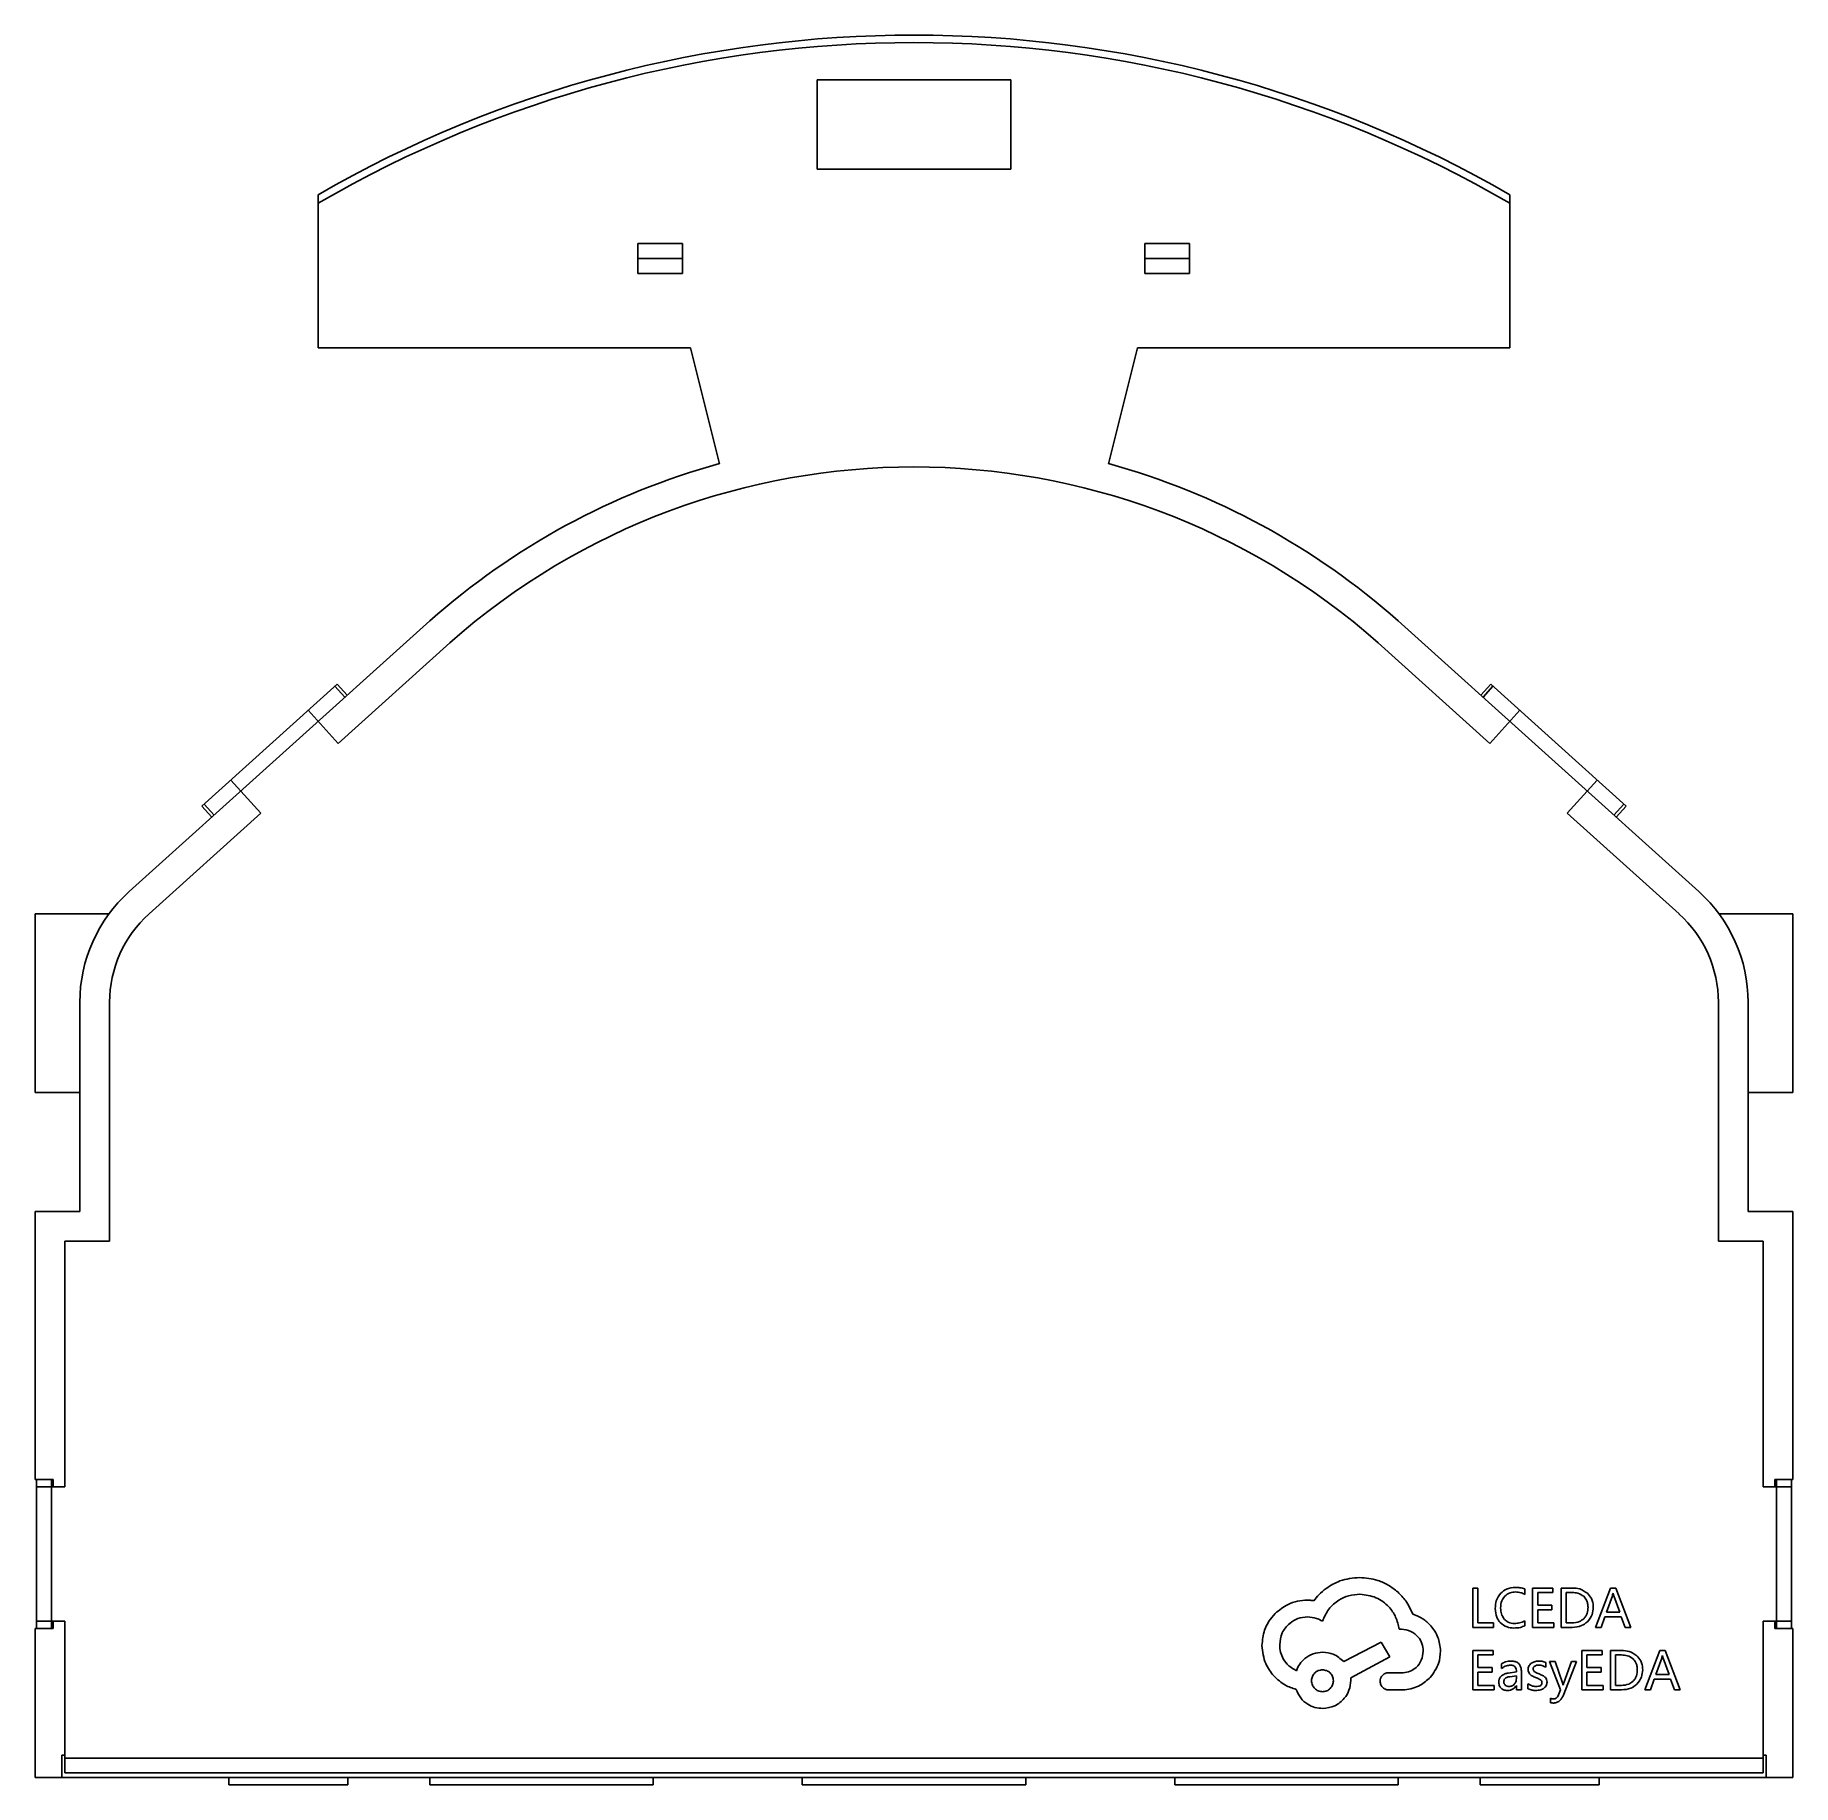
# Model space of a CAD drawing. Header units: millimetres. Extents: x 16.2 to 28, y -7.6 to 4.1.
import ezdxf

# ---------------------------------------------------------------- set-up
doc = ezdxf.new("R2010")
doc.units = ezdxf.units.MM

msp = doc.modelspace()

# ---------------------------------------------------------------- linework, layer by layer
at = {"color": 7, "linetype": 'Continuous', "lineweight": 25}
for p, q in [((22.748, 3.804), (21.448, 3.804)), ((21.448, 3.804), (21.448, 3.204)), ((22.748, 3.204), (22.748, 3.804)), ((21.448, 3.204), (22.748, 3.204)), ((18.098, 2.974), (18.098, 2.004)), ((26.098, 2.004), (26.098, 2.974)), ((20.243, 2.704), (20.243, 2.504)), ((20.543, 2.704), (20.243, 2.704)), ((20.543, 2.604), (20.243, 2.604)), ((20.543, 2.504), (20.543, 2.704)), ((23.648, 2.704), (23.648, 2.504)), ((23.948, 2.704), (23.648, 2.704)), ((23.948, 2.604), (23.648, 2.604)), ((23.948, 2.504), (23.948, 2.704)), ((20.243, 2.504), (20.543, 2.504)), ((23.648, 2.504), (23.948, 2.504)), ((18.098, 2.004), (20.598, 2.004)), ((20.598, 2.004), (20.792, 1.226)), ((23.404, 1.226), (23.598, 2.004)), ((23.598, 2.004), (26.098, 2.004)), ((18.848, 0.171), (16.829, -1.648)), ((27.367, -1.648), (25.348, 0.171)), ((18.981, 0.022), (18.232, -0.653)), ((25.964, -0.653), (25.215, 0.022)), ((17.317, -1.074), (18.226, -0.255)), ((18.211, -0.269), (18.278, -0.343)), ((18.226, -0.255), (18.293, -0.329)), ((25.97, -0.255), (25.903, -0.329)), ((25.985, -0.269), (25.918, -0.343)), ((25.97, -0.255), (26.879, -1.074)), ((18.031, -0.43), (18.232, -0.653)), ((26.165, -0.43), (25.964, -0.653)), ((17.511, -0.899), (17.712, -1.122)), ((26.685, -0.899), (26.484, -1.122)), ((17.332, -1.061), (17.399, -1.135)), ((26.864, -1.061), (26.797, -1.135)), ((17.712, -1.122), (16.963, -1.797)), ((17.317, -1.074), (17.384, -1.148)), ((27.234, -1.797), (26.484, -1.122)), ((26.879, -1.074), (26.812, -1.148)), ((16.198, -2.996), (16.198, -1.796)), ((16.198, -1.796), (16.694, -1.796)), ((27.502, -1.796), (27.998, -1.796)), ((27.998, -1.796), (27.998, -2.996)), ((16.498, -2.391), (16.498, -3.796)), ((16.698, -2.391), (16.698, -3.996)), ((27.498, -3.996), (27.498, -2.391)), ((27.698, -3.796), (27.698, -2.391)), ((16.498, -2.996), (16.198, -2.996)), ((27.998, -2.996), (27.698, -2.996)), ((16.198, -3.796), (16.198, -5.596)), ((16.498, -3.796), (16.198, -3.796)), ((27.998, -3.796), (27.698, -3.796)), ((27.998, -5.596), (27.998, -3.796)), ((16.398, -3.996), (16.398, -5.646)), ((16.698, -3.996), (16.398, -3.996)), ((27.798, -3.996), (27.498, -3.996)), ((27.798, -5.646), (27.798, -3.996)), ((16.318, -5.596), (16.198, -5.596)), ((16.208, -6.596), (16.208, -5.596)), ((16.208, -5.646), (16.398, -5.646)), ((16.308, -5.596), (16.308, -6.596)), ((16.318, -5.646), (16.318, -5.596)), ((27.798, -5.646), (27.988, -5.646)), ((27.878, -5.596), (27.998, -5.596)), ((27.878, -5.646), (27.878, -5.596)), ((27.888, -6.596), (27.888, -5.596)), ((27.988, -5.596), (27.988, -6.596)), ((25.85, -6.325), (25.85, -6.589)), ((25.884, -6.325), (25.85, -6.325)), ((25.884, -6.559), (25.884, -6.325)), ((26.198, -6.367), (26.198, -6.331)), ((26.251, -6.325), (26.251, -6.589)), ((26.387, -6.325), (26.251, -6.325)), ((26.285, -6.355), (26.387, -6.355)), ((26.285, -6.44), (26.285, -6.355)), ((26.387, -6.355), (26.387, -6.325)), ((26.443, -6.325), (26.443, -6.589)), ((26.519, -6.325), (26.443, -6.325)), ((26.477, -6.355), (26.477, -6.559)), ((26.517, -6.355), (26.477, -6.355)), ((26.774, -6.325), (26.673, -6.589)), ((26.81, -6.325), (26.774, -6.325)), ((26.792, -6.358), (26.791, -6.358)), ((26.911, -6.589), (26.81, -6.325)), ((26.38, -6.44), (26.285, -6.44)), ((26.285, -6.47), (26.38, -6.47)), ((26.285, -6.559), (26.285, -6.47)), ((26.38, -6.47), (26.38, -6.44)), ((26.787, -6.377), (26.747, -6.487)), ((26.747, -6.487), (26.836, -6.487)), ((26.836, -6.487), (26.796, -6.377)), ((16.318, -6.596), (16.198, -6.596)), ((16.198, -6.596), (16.198, -7.596)), ((16.398, -6.546), (16.208, -6.546)), ((16.318, -6.596), (16.318, -6.546)), ((16.398, -6.546), (16.398, -7.566)), ((25.355, -6.601), (25.37, -6.601)), ((25.85, -6.589), (25.989, -6.589)), ((25.989, -6.559), (25.884, -6.559)), ((25.989, -6.589), (25.989, -6.559)), ((26.198, -6.578), (26.198, -6.545)), ((26.251, -6.589), (26.393, -6.589)), ((26.393, -6.559), (26.285, -6.559)), ((26.393, -6.589), (26.393, -6.559)), ((26.443, -6.589), (26.516, -6.589)), ((26.477, -6.559), (26.516, -6.559)), ((26.673, -6.589), (26.711, -6.589)), ((26.711, -6.589), (26.736, -6.517)), ((26.736, -6.517), (26.846, -6.517)), ((26.846, -6.517), (26.873, -6.589)), ((26.873, -6.589), (26.911, -6.589)), ((27.988, -6.546), (27.798, -6.546)), ((27.798, -7.566), (27.798, -6.546)), ((27.878, -6.596), (27.878, -6.546)), ((27.878, -6.596), (27.998, -6.596)), ((27.998, -7.596), (27.998, -6.596)), ((25.235, -6.688), (24.983, -6.819)), ((25.293, -6.787), (25.235, -6.688)), ((25.03, -6.927), (25.293, -6.787)), ((25.85, -6.744), (25.85, -7.008)), ((25.986, -6.744), (25.85, -6.744)), ((25.884, -6.774), (25.986, -6.774)), ((25.884, -6.859), (25.884, -6.774)), ((25.986, -6.774), (25.986, -6.744)), ((26.042, -6.833), (26.042, -6.865)), ((26.339, -6.856), (26.339, -6.824)), ((26.365, -6.819), (26.439, -7.008)), ((26.402, -6.819), (26.365, -6.819)), ((26.452, -6.961), (26.402, -6.819)), ((26.461, -7.037), (26.546, -6.819)), ((26.512, -6.819), (26.461, -6.962)), ((26.546, -6.819), (26.512, -6.819)), ((26.582, -6.744), (26.582, -7.008)), ((26.718, -6.744), (26.582, -6.744)), ((26.616, -6.774), (26.718, -6.774)), ((26.616, -6.859), (26.616, -6.774)), ((26.718, -6.774), (26.718, -6.744)), ((26.85, -6.744), (26.774, -6.744)), ((26.774, -6.744), (26.774, -7.008)), ((26.808, -6.774), (26.808, -6.978)), ((26.848, -6.774), (26.808, -6.774)), ((27.105, -6.744), (27.004, -7.008)), ((27.118, -6.796), (27.078, -6.906)), ((27.141, -6.744), (27.105, -6.744)), ((27.123, -6.778), (27.122, -6.778)), ((27.167, -6.906), (27.127, -6.796)), ((27.242, -7.008), (27.141, -6.744)), ((25.03, -6.945), (25.03, -6.927)), ((25.382, -6.895), (25.297, -6.895)), ((25.979, -6.859), (25.884, -6.859)), ((25.884, -6.889), (25.979, -6.889)), ((25.884, -6.978), (25.884, -6.889)), ((25.979, -6.889), (25.979, -6.859)), ((26.142, -6.888), (26.086, -6.896)), ((26.142, -6.914), (26.098, -6.92)), ((26.142, -6.932), (26.142, -6.914)), ((26.176, -7.008), (26.176, -6.887)), ((26.456, -6.977), (26.452, -6.961)), ((26.711, -6.859), (26.616, -6.859)), ((26.616, -6.889), (26.711, -6.889)), ((26.616, -6.978), (26.616, -6.889)), ((26.711, -6.889), (26.711, -6.859)), ((27.042, -7.008), (27.067, -6.936)), ((27.067, -6.936), (27.177, -6.936)), ((27.078, -6.906), (27.167, -6.906)), ((27.177, -6.936), (27.204, -7.008)), ((25.282, -7.009), (25.393, -7.009)), ((25.85, -7.008), (25.992, -7.008)), ((25.992, -6.978), (25.884, -6.978)), ((25.992, -7.008), (25.992, -6.978)), ((26.142, -6.979), (26.142, -7.008)), ((26.142, -6.979), (26.142, -6.979)), ((26.142, -7.008), (26.176, -7.008)), ((26.22, -6.968), (26.22, -7.002)), ((26.372, -7.065), (26.372, -7.095)), ((26.439, -7.008), (26.425, -7.042)), ((26.456, -6.977), (26.456, -6.977)), ((26.582, -7.008), (26.724, -7.008)), ((26.724, -6.978), (26.616, -6.978)), ((26.724, -7.008), (26.724, -6.978)), ((26.774, -7.008), (26.847, -7.008)), ((26.808, -6.978), (26.847, -6.978)), ((27.004, -7.008), (27.042, -7.008)), ((27.204, -7.008), (27.242, -7.008)), ((16.378, -7.446), (16.378, -7.596)), ((16.398, -7.446), (16.378, -7.446)), ((27.798, -7.466), (16.398, -7.466)), ((27.818, -7.446), (27.798, -7.446)), ((27.818, -7.596), (27.818, -7.446)), ((16.198, -7.596), (27.998, -7.596)), ((27.798, -7.566), (16.398, -7.566)), ((17.498, -7.646), (17.498, -7.596)), ((18.298, -7.646), (17.498, -7.646)), ((18.298, -7.596), (18.298, -7.646)), ((18.848, -7.596), (18.848, -7.646)), ((20.348, -7.646), (18.848, -7.646)), ((20.348, -7.596), (20.348, -7.646)), ((21.348, -7.596), (21.348, -7.646)), ((22.848, -7.646), (21.348, -7.646)), ((22.848, -7.596), (22.848, -7.646)), ((23.848, -7.596), (23.848, -7.646)), ((25.348, -7.646), (23.848, -7.646)), ((25.348, -7.596), (25.348, -7.646)), ((25.898, -7.646), (25.898, -7.596)), ((26.698, -7.646), (25.898, -7.646)), ((26.698, -7.596), (26.698, -7.646))]:
    msp.add_line(p, q, dxfattribs=at)
for centre, radius, start, end in [((22.098, -3.896), 8, 60, 120), ((22.098, -3.896), 7.95, 59.7917, 120.2083), ((22.098, -3.496), 4.9, 105.4603, 131.5494), ((22.098, -3.496), 4.7, 48.4604, 131.5396), ((22.098, -3.496), 4.9, 48.4506, 74.5397), ((17.498, -2.391), 1, 132.0153, 180), ((26.698, -2.391), 1, 0, 47.9847), ((17.498, -2.391), 0.8, 132.0153, 180), ((26.698, -2.391), 0.8, 360, 47.9847)]:
    msp.add_arc(centre, radius, start, end, dxfattribs=at)
for points, knots in [([(18.098, 2.974), (18.098, 2.985), (18.098, 3.004), (18.098, 3.023), (18.098, 3.032)], [0, 0, 0, 0, 0.56, 1, 1, 1, 1]), ([(26.098, 3.032), (26.098, 3.021), (26.098, 3.002), (26.098, 2.983), (26.098, 2.974)], [0, 0, 0, 0, 0.56, 1, 1, 1, 1]), ([(25.09, -6.254), (25.045, -6.258), (24.964, -6.265), (24.895, -6.308), (24.865, -6.327)], [0, 0, 0, 0, 0.5613801, 1, 1, 1, 1]), ([(25.346, -6.351), (25.325, -6.335), (25.284, -6.303), (25.198, -6.264), (25.131, -6.258), (25.09, -6.254)], [0, 0, 0, 0, 0.282329, 0.561616, 1, 1, 1, 1]), ([(24.865, -6.327), (24.848, -6.341), (24.817, -6.365), (24.793, -6.396), (24.782, -6.41)], [0, 0, 0, 0, 0.55532, 1, 1, 1, 1]), ([(24.84, -6.547), (24.853, -6.519), (24.878, -6.463), (24.944, -6.406), (25.017, -6.372), (25.067, -6.368), (25.092, -6.366)], [0, 0, 0, 0, 0.277461, 0.551779, 0.771142, 1, 1, 1, 1]), ([(25.092, -6.366), (25.129, -6.371), (25.201, -6.38), (25.284, -6.442), (25.337, -6.518), (25.349, -6.573), (25.355, -6.601)], [0, 0, 0, 0, 0.284476, 0.560431, 0.77786, 1, 1, 1, 1]), ([(25.447, -6.5), (25.433, -6.469), (25.408, -6.414), (25.365, -6.37), (25.346, -6.351)], [0, 0, 0, 0, 0.556897, 1, 1, 1, 1]), ([(26.038, -6.359), (26.026, -6.375), (26.003, -6.406), (26.001, -6.444), (26, -6.462)], [0, 0, 0, 0, 0.535916, 1, 1, 1, 1]), ([(26.135, -6.32), (26.115, -6.322), (26.078, -6.325), (26.05, -6.349), (26.038, -6.359)], [0, 0, 0, 0, 0.5681367, 1, 1, 1, 1]), ([(26.064, -6.38), (26.075, -6.371), (26.096, -6.353), (26.123, -6.352), (26.136, -6.351)], [0, 0, 0, 0, 0.545172, 1, 1, 1, 1]), ([(26.198, -6.331), (26.188, -6.327), (26.167, -6.321), (26.146, -6.32), (26.135, -6.32)], [0, 0, 0, 0, 0.516592, 1, 1, 1, 1]), ([(26.136, -6.351), (26.148, -6.352), (26.17, -6.353), (26.19, -6.362), (26.198, -6.367)], [0, 0, 0, 0, 0.564823, 1, 1, 1, 1]), ([(26.594, -6.38), (26.581, -6.372), (26.558, -6.357), (26.53, -6.355), (26.517, -6.355)], [0, 0, 0, 0, 0.529515, 1, 1, 1, 1]), ([(26.619, -6.36), (26.602, -6.348), (26.572, -6.327), (26.535, -6.325), (26.519, -6.325)], [0, 0, 0, 0, 0.5410323, 1, 1, 1, 1]), ([(26.658, -6.453), (26.658, -6.443), (26.657, -6.423), (26.646, -6.389), (26.629, -6.371), (26.619, -6.36)], [0, 0, 0, 0, 0.2976353, 0.5731063, 1, 1, 1, 1]), ([(26.791, -6.358), (26.79, -6.362), (26.789, -6.369), (26.787, -6.375), (26.787, -6.377)], [0, 0, 0, 0, 0.62739, 1, 1, 1, 1]), ([(26.796, -6.377), (26.795, -6.374), (26.793, -6.368), (26.792, -6.362), (26.792, -6.358)], [0, 0, 0, 0, 0.4612987, 1, 1, 1, 1]), ([(24.739, -6.406), (24.716, -6.407), (24.672, -6.41), (24.595, -6.437), (24.55, -6.473), (24.522, -6.496)], [0, 0, 0, 0, 0.279972, 0.557742, 1, 1, 1, 1]), ([(24.782, -6.41), (24.774, -6.408), (24.759, -6.407), (24.745, -6.406), (24.739, -6.406)], [0, 0, 0, 0, 0.560098, 1, 1, 1, 1]), ([(26, -6.462), (26.002, -6.482), (26.004, -6.518), (26.025, -6.546), (26.034, -6.557)], [0, 0, 0, 0, 0.582615, 1, 1, 1, 1]), ([(26.036, -6.46), (26.037, -6.442), (26.039, -6.413), (26.057, -6.39), (26.064, -6.38)], [0, 0, 0, 0, 0.585906, 1, 1, 1, 1]), ([(26.062, -6.535), (26.054, -6.523), (26.038, -6.5), (26.037, -6.473), (26.036, -6.46)], [0, 0, 0, 0, 0.528199, 1, 1, 1, 1]), ([(26.623, -6.454), (26.622, -6.446), (26.621, -6.429), (26.614, -6.402), (26.601, -6.388), (26.594, -6.38)], [0, 0, 0, 0, 0.3149752, 0.5946942, 1, 1, 1, 1]), ([(26.594, -6.531), (26.599, -6.526), (26.609, -6.515), (26.62, -6.488), (26.622, -6.468), (26.623, -6.454)], [0, 0, 0, 0, 0.25995, 0.527871, 1, 1, 1, 1]), ([(26.619, -6.552), (26.631, -6.536), (26.655, -6.507), (26.657, -6.47), (26.658, -6.453)], [0, 0, 0, 0, 0.5405068, 1, 1, 1, 1]), ([(24.522, -6.496), (24.508, -6.513), (24.479, -6.546), (24.443, -6.618), (24.438, -6.675), (24.434, -6.71)], [0, 0, 0, 0, 0.280073, 0.558701, 1, 1, 1, 1]), ([(24.553, -6.707), (24.556, -6.679), (24.563, -6.624), (24.614, -6.563), (24.675, -6.525), (24.718, -6.521), (24.74, -6.519)], [0, 0, 0, 0, 0.2833163, 0.5580486, 0.7754339, 1, 1, 1, 1]), ([(24.74, -6.519), (24.76, -6.52), (24.796, -6.524), (24.827, -6.54), (24.84, -6.547)], [0, 0, 0, 0, 0.569438, 1, 1, 1, 1]), ([(25.37, -6.601), (25.392, -6.604), (25.435, -6.61), (25.483, -6.649), (25.512, -6.697), (25.515, -6.731), (25.517, -6.748)], [0, 0, 0, 0, 0.2835343, 0.5579745, 0.7752047, 1, 1, 1, 1]), ([(25.633, -6.746), (25.63, -6.715), (25.622, -6.654), (25.574, -6.581), (25.515, -6.527), (25.47, -6.509), (25.447, -6.5)], [0, 0, 0, 0, 0.2814787, 0.5586107, 0.7776073, 1, 1, 1, 1]), ([(26.034, -6.557), (26.048, -6.569), (26.075, -6.59), (26.109, -6.592), (26.125, -6.593)], [0, 0, 0, 0, 0.538195, 1, 1, 1, 1]), ([(26.13, -6.563), (26.115, -6.562), (26.089, -6.559), (26.07, -6.542), (26.062, -6.535)], [0, 0, 0, 0, 0.571087, 1, 1, 1, 1]), ([(26.125, -6.593), (26.14, -6.593), (26.165, -6.592), (26.189, -6.582), (26.198, -6.578)], [0, 0, 0, 0, 0.595834, 1, 1, 1, 1]), ([(26.198, -6.545), (26.186, -6.551), (26.165, -6.561), (26.141, -6.562), (26.13, -6.563)], [0, 0, 0, 0, 0.540106, 1, 1, 1, 1]), ([(26.516, -6.559), (26.533, -6.558), (26.562, -6.556), (26.585, -6.538), (26.594, -6.531)], [0, 0, 0, 0, 0.5912942, 1, 1, 1, 1]), ([(26.516, -6.589), (26.538, -6.587), (26.576, -6.584), (26.606, -6.562), (26.619, -6.552)], [0, 0, 0, 0, 0.577296, 1, 1, 1, 1]), ([(24.434, -6.71), (24.439, -6.753), (24.447, -6.828), (24.493, -6.889), (24.513, -6.915)], [0, 0, 0, 0, 0.557939, 1, 1, 1, 1]), ([(24.665, -6.88), (24.648, -6.87), (24.613, -6.85), (24.577, -6.804), (24.556, -6.756), (24.554, -6.723), (24.553, -6.707)], [0, 0, 0, 0, 0.276785, 0.552833, 0.772739, 1, 1, 1, 1]), ([(24.842, -6.755), (24.82, -6.758), (24.777, -6.762), (24.724, -6.794), (24.686, -6.834), (24.672, -6.864), (24.665, -6.88)], [0, 0, 0, 0, 0.28669, 0.564822, 0.782131, 1, 1, 1, 1]), ([(24.983, -6.819), (24.961, -6.799), (24.92, -6.763), (24.866, -6.758), (24.842, -6.755)], [0, 0, 0, 0, 0.5488901, 1, 1, 1, 1]), ([(25.517, -6.748), (25.514, -6.769), (25.509, -6.81), (25.474, -6.857), (25.43, -6.886), (25.398, -6.892), (25.382, -6.895)], [0, 0, 0, 0, 0.283961, 0.558121, 0.774973, 1, 1, 1, 1]), ([(25.564, -6.925), (25.586, -6.895), (25.625, -6.841), (25.631, -6.775), (25.633, -6.746)], [0, 0, 0, 0, 0.560121, 1, 1, 1, 1]), ([(26.107, -6.815), (26.094, -6.816), (26.071, -6.817), (26.051, -6.828), (26.042, -6.833)], [0, 0, 0, 0, 0.572828, 1, 1, 1, 1]), ([(26.042, -6.865), (26.053, -6.858), (26.072, -6.845), (26.094, -6.843), (26.104, -6.842)], [0, 0, 0, 0, 0.566346, 1, 1, 1, 1]), ([(26.104, -6.842), (26.109, -6.842), (26.117, -6.843), (26.128, -6.848), (26.136, -6.857), (26.142, -6.871), (26.142, -6.882), (26.142, -6.888)], [0, 0, 0, 0, 0.190633, 0.356708, 0.518791, 0.733962, 1, 1, 1, 1]), ([(26.176, -6.887), (26.175, -6.879), (26.175, -6.864), (26.167, -6.843), (26.154, -6.827), (26.133, -6.817), (26.116, -6.816), (26.107, -6.815)], [0, 0, 0, 0, 0.2157364, 0.3973822, 0.5615409, 0.7617568, 1, 1, 1, 1]), ([(26.242, -6.83), (26.238, -6.833), (26.231, -6.839), (26.223, -6.852), (26.221, -6.864), (26.221, -6.87)], [0, 0, 0, 0, 0.292205, 0.564001, 1, 1, 1, 1]), ([(26.294, -6.815), (26.283, -6.816), (26.265, -6.817), (26.249, -6.826), (26.242, -6.83)], [0, 0, 0, 0, 0.581614, 1, 1, 1, 1]), ([(26.265, -6.849), (26.269, -6.847), (26.277, -6.843), (26.287, -6.842), (26.291, -6.842)], [0, 0, 0, 0, 0.5236274, 1, 1, 1, 1]), ([(26.291, -6.842), (26.301, -6.843), (26.318, -6.844), (26.332, -6.852), (26.339, -6.856)], [0, 0, 0, 0, 0.567156, 1, 1, 1, 1]), ([(26.339, -6.824), (26.331, -6.821), (26.316, -6.816), (26.301, -6.815), (26.294, -6.815)], [0, 0, 0, 0, 0.549614, 1, 1, 1, 1]), ([(26.925, -6.799), (26.912, -6.791), (26.889, -6.776), (26.861, -6.775), (26.848, -6.774)], [0, 0, 0, 0, 0.5295151, 1, 1, 1, 1]), ([(26.95, -6.779), (26.933, -6.768), (26.903, -6.747), (26.866, -6.745), (26.85, -6.744)], [0, 0, 0, 0, 0.541032, 1, 1, 1, 1]), ([(26.954, -6.874), (26.953, -6.865), (26.952, -6.849), (26.945, -6.822), (26.932, -6.808), (26.925, -6.799)], [0, 0, 0, 0, 0.314975, 0.594694, 1, 1, 1, 1]), ([(26.99, -6.873), (26.989, -6.862), (26.988, -6.842), (26.977, -6.808), (26.96, -6.79), (26.95, -6.779)], [0, 0, 0, 0, 0.297635, 0.573106, 1, 1, 1, 1]), ([(27.122, -6.778), (27.121, -6.782), (27.12, -6.788), (27.118, -6.794), (27.118, -6.796)], [0, 0, 0, 0, 0.62739, 1, 1, 1, 1]), ([(27.127, -6.796), (27.126, -6.793), (27.124, -6.787), (27.123, -6.781), (27.123, -6.778)], [0, 0, 0, 0, 0.461299, 1, 1, 1, 1]), ([(24.513, -6.915), (24.538, -6.938), (24.582, -6.979), (24.638, -6.997), (24.663, -7.005)], [0, 0, 0, 0, 0.560871, 1, 1, 1, 1]), ([(24.84, -6.874), (24.831, -6.875), (24.811, -6.877), (24.787, -6.894), (24.771, -6.918), (24.765, -6.947), (24.771, -6.977), (24.787, -7), (24.811, -7.017), (24.831, -7.019), (24.84, -7.021)], [0, 0, 0, 0, 0.125297, 0.247808, 0.371076, 0.5, 0.628924, 0.752192, 0.874703, 1, 1, 1, 1]), ([(24.84, -7.021), (24.85, -7.019), (24.869, -7.017), (24.894, -7), (24.91, -6.976), (24.915, -6.947), (24.91, -6.918), (24.893, -6.894), (24.869, -6.877), (24.85, -6.875), (24.84, -6.874)], [0, 0, 0, 0, 0.128923, 0.252192, 0.374703, 0.5, 0.628924, 0.752192, 0.874703, 1, 1, 1, 1]), ([(24.842, -7.133), (24.87, -7.13), (24.925, -7.122), (24.986, -7.072), (25.023, -7.011), (25.028, -6.967), (25.03, -6.945)], [0, 0, 0, 0, 0.283316, 0.558049, 0.775434, 1, 1, 1, 1]), ([(25.286, -6.893), (25.277, -6.894), (25.26, -6.896), (25.241, -6.912), (25.229, -6.931), (25.228, -6.944), (25.227, -6.951)], [0, 0, 0, 0, 0.283042, 0.558142, 0.775723, 1, 1, 1, 1]), ([(25.227, -6.951), (25.228, -6.959), (25.231, -6.976), (25.245, -6.994), (25.263, -7.006), (25.275, -7.008), (25.282, -7.009)], [0, 0, 0, 0, 0.281447, 0.55884, 0.777519, 1, 1, 1, 1]), ([(25.297, -6.895), (25.295, -6.894), (25.291, -6.894), (25.287, -6.893), (25.286, -6.893)], [0, 0, 0, 0, 0.560796, 1, 1, 1, 1]), ([(25.393, -7.009), (25.429, -7.002), (25.494, -6.989), (25.542, -6.944), (25.564, -6.925)], [0, 0, 0, 0, 0.5576172, 1, 1, 1, 1]), ([(26.086, -6.896), (26.079, -6.897), (26.066, -6.9), (26.049, -6.908), (26.035, -6.92), (26.025, -6.937), (26.024, -6.951), (26.024, -6.958)], [0, 0, 0, 0, 0.223087, 0.413842, 0.584193, 0.78082, 1, 1, 1, 1]), ([(26.024, -6.958), (26.025, -6.967), (26.026, -6.982), (26.036, -6.993), (26.04, -6.998)], [0, 0, 0, 0, 0.577345, 1, 1, 1, 1]), ([(26.066, -6.931), (26.065, -6.933), (26.062, -6.936), (26.058, -6.944), (26.058, -6.951), (26.057, -6.955)], [0, 0, 0, 0, 0.259426, 0.527409, 1, 1, 1, 1]), ([(26.057, -6.955), (26.058, -6.957), (26.058, -6.962), (26.061, -6.97), (26.065, -6.974), (26.067, -6.977)], [0, 0, 0, 0, 0.292626, 0.566552, 1, 1, 1, 1]), ([(26.098, -6.92), (26.091, -6.921), (26.079, -6.922), (26.07, -6.929), (26.066, -6.931)], [0, 0, 0, 0, 0.641649, 1, 1, 1, 1]), ([(26.128, -6.97), (26.133, -6.964), (26.141, -6.952), (26.142, -6.938), (26.142, -6.932)], [0, 0, 0, 0, 0.542182, 1, 1, 1, 1]), ([(26.221, -6.87), (26.221, -6.877), (26.222, -6.887), (26.228, -6.896), (26.23, -6.9)], [0, 0, 0, 0, 0.573775, 1, 1, 1, 1]), ([(26.23, -6.9), (26.232, -6.903), (26.237, -6.908), (26.251, -6.917), (26.263, -6.922), (26.271, -6.925)], [0, 0, 0, 0, 0.204051, 0.464555, 1, 1, 1, 1]), ([(26.255, -6.867), (26.255, -6.865), (26.255, -6.861), (26.258, -6.855), (26.262, -6.851), (26.265, -6.849)], [0, 0, 0, 0, 0.279552, 0.548934, 1, 1, 1, 1]), ([(26.262, -6.885), (26.26, -6.882), (26.255, -6.877), (26.255, -6.871), (26.255, -6.867)], [0, 0, 0, 0, 0.533014, 1, 1, 1, 1]), ([(26.294, -6.901), (26.286, -6.898), (26.275, -6.894), (26.265, -6.887), (26.262, -6.885)], [0, 0, 0, 0, 0.676699, 1, 1, 1, 1]), ([(26.271, -6.925), (26.279, -6.928), (26.291, -6.933), (26.302, -6.94), (26.305, -6.942)], [0, 0, 0, 0, 0.667818, 1, 1, 1, 1]), ([(26.314, -6.96), (26.314, -6.963), (26.313, -6.969), (26.309, -6.976), (26.301, -6.982), (26.289, -6.985), (26.28, -6.986), (26.275, -6.986)], [0, 0, 0, 0, 0.16617, 0.317863, 0.479198, 0.70885, 1, 1, 1, 1]), ([(26.337, -6.926), (26.334, -6.923), (26.329, -6.918), (26.314, -6.909), (26.302, -6.905), (26.294, -6.901)], [0, 0, 0, 0, 0.211881, 0.474285, 1, 1, 1, 1]), ([(26.305, -6.942), (26.307, -6.944), (26.31, -6.946), (26.313, -6.952), (26.314, -6.957), (26.314, -6.96)], [0, 0, 0, 0, 0.288352, 0.560641, 1, 1, 1, 1]), ([(26.327, -6.998), (26.33, -6.995), (26.337, -6.989), (26.346, -6.976), (26.347, -6.964), (26.348, -6.957)], [0, 0, 0, 0, 0.287771, 0.5584217, 1, 1, 1, 1]), ([(26.348, -6.957), (26.347, -6.95), (26.347, -6.939), (26.34, -6.93), (26.337, -6.926)], [0, 0, 0, 0, 0.572606, 1, 1, 1, 1]), ([(26.461, -6.962), (26.46, -6.965), (26.458, -6.97), (26.457, -6.975), (26.456, -6.977)], [0, 0, 0, 0, 0.638425, 1, 1, 1, 1]), ([(26.847, -6.978), (26.864, -6.977), (26.893, -6.975), (26.916, -6.958), (26.925, -6.951)], [0, 0, 0, 0, 0.591294, 1, 1, 1, 1]), ([(26.925, -6.951), (26.93, -6.945), (26.94, -6.934), (26.951, -6.908), (26.953, -6.887), (26.954, -6.874)], [0, 0, 0, 0, 0.25995, 0.527871, 1, 1, 1, 1]), ([(26.95, -6.971), (26.962, -6.956), (26.986, -6.927), (26.988, -6.89), (26.99, -6.873)], [0, 0, 0, 0, 0.540507, 1, 1, 1, 1]), ([(24.663, -7.005), (24.672, -7.025), (24.69, -7.065), (24.737, -7.105), (24.789, -7.129), (24.824, -7.132), (24.842, -7.133)], [0, 0, 0, 0, 0.277909, 0.553175, 0.772919, 1, 1, 1, 1]), ([(26.04, -6.998), (26.047, -7.003), (26.06, -7.012), (26.076, -7.012), (26.084, -7.013)], [0, 0, 0, 0, 0.527593, 1, 1, 1, 1]), ([(26.067, -6.977), (26.071, -6.98), (26.079, -6.985), (26.088, -6.985), (26.092, -6.986)], [0, 0, 0, 0, 0.529978, 1, 1, 1, 1]), ([(26.084, -7.013), (26.09, -7.012), (26.103, -7.011), (26.125, -7.001), (26.135, -6.988), (26.142, -6.979)], [0, 0, 0, 0, 0.287353, 0.555636, 1, 1, 1, 1]), ([(26.092, -6.986), (26.1, -6.985), (26.114, -6.983), (26.124, -6.974), (26.128, -6.97)], [0, 0, 0, 0, 0.563392, 1, 1, 1, 1]), ([(26.275, -6.986), (26.264, -6.985), (26.244, -6.983), (26.228, -6.972), (26.22, -6.968)], [0, 0, 0, 0, 0.549511, 1, 1, 1, 1]), ([(26.22, -7.002), (26.229, -7.005), (26.246, -7.012), (26.263, -7.012), (26.272, -7.013)], [0, 0, 0, 0, 0.535911, 1, 1, 1, 1]), ([(26.272, -7.013), (26.283, -7.012), (26.303, -7.011), (26.32, -7.002), (26.327, -6.998)], [0, 0, 0, 0, 0.5931, 1, 1, 1, 1]), ([(26.391, -7.069), (26.387, -7.069), (26.381, -7.068), (26.375, -7.066), (26.372, -7.065)], [0, 0, 0, 0, 0.542056, 1, 1, 1, 1]), ([(26.425, -7.042), (26.423, -7.047), (26.419, -7.055), (26.41, -7.064), (26.4, -7.068), (26.394, -7.069), (26.391, -7.069)], [0, 0, 0, 0, 0.321194, 0.592797, 0.792541, 1, 1, 1, 1]), ([(26.393, -7.097), (26.401, -7.096), (26.417, -7.094), (26.436, -7.079), (26.451, -7.06), (26.457, -7.045), (26.461, -7.037)], [0, 0, 0, 0, 0.2422578, 0.4951393, 0.7266216, 1, 1, 1, 1]), ([(26.847, -7.008), (26.869, -7.007), (26.907, -7.004), (26.937, -6.981), (26.95, -6.971)], [0, 0, 0, 0, 0.577296, 1, 1, 1, 1]), ([(26.372, -7.095), (26.376, -7.095), (26.383, -7.097), (26.39, -7.097), (26.393, -7.097)], [0, 0, 0, 0, 0.522339, 1, 1, 1, 1])]:
    msp.add_open_spline(points, degree=3, knots=knots, dxfattribs=at)

doc.saveas('drawing.dxf')
